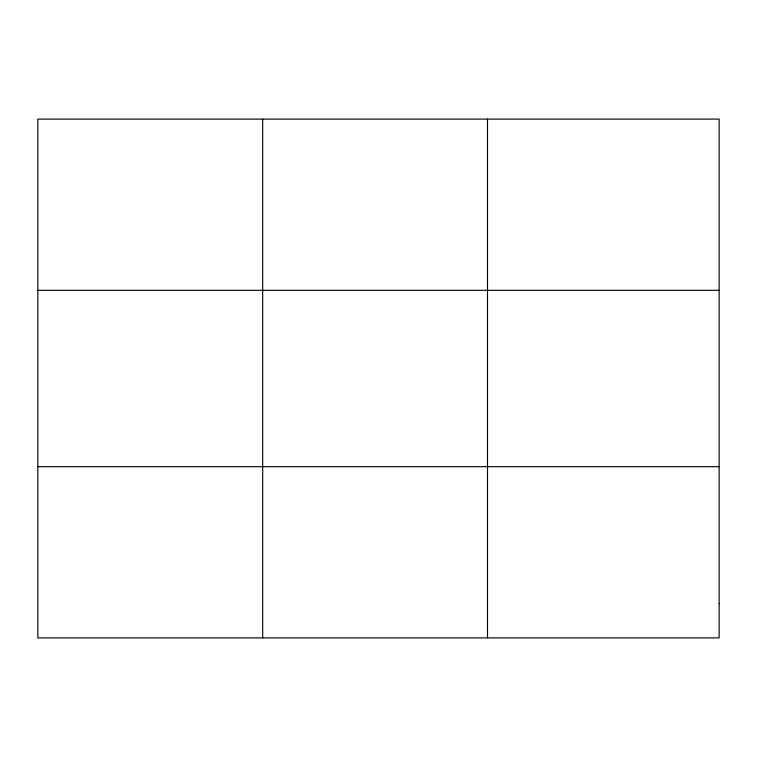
<?xml version="1.0" encoding="UTF-8"?>
<svg xmlns="http://www.w3.org/2000/svg" width="757" height="757" viewBox="0 0 757 757"><rect width="100%" height="100%" fill="white"/><g stroke="black" fill="none" stroke-linecap="round" stroke-linejoin="round"><path stroke-width="1.14" d="M262.679 119.104L262.679 637.896M487.508 119.104L487.508 637.896M37.85 290.31L719.15 290.31M37.85 466.69L719.15 466.69M719.15 603.651L719.15 637.896L37.85 637.896L37.85 119.104L719.15 119.104L719.15 603.651"/></g></svg>
